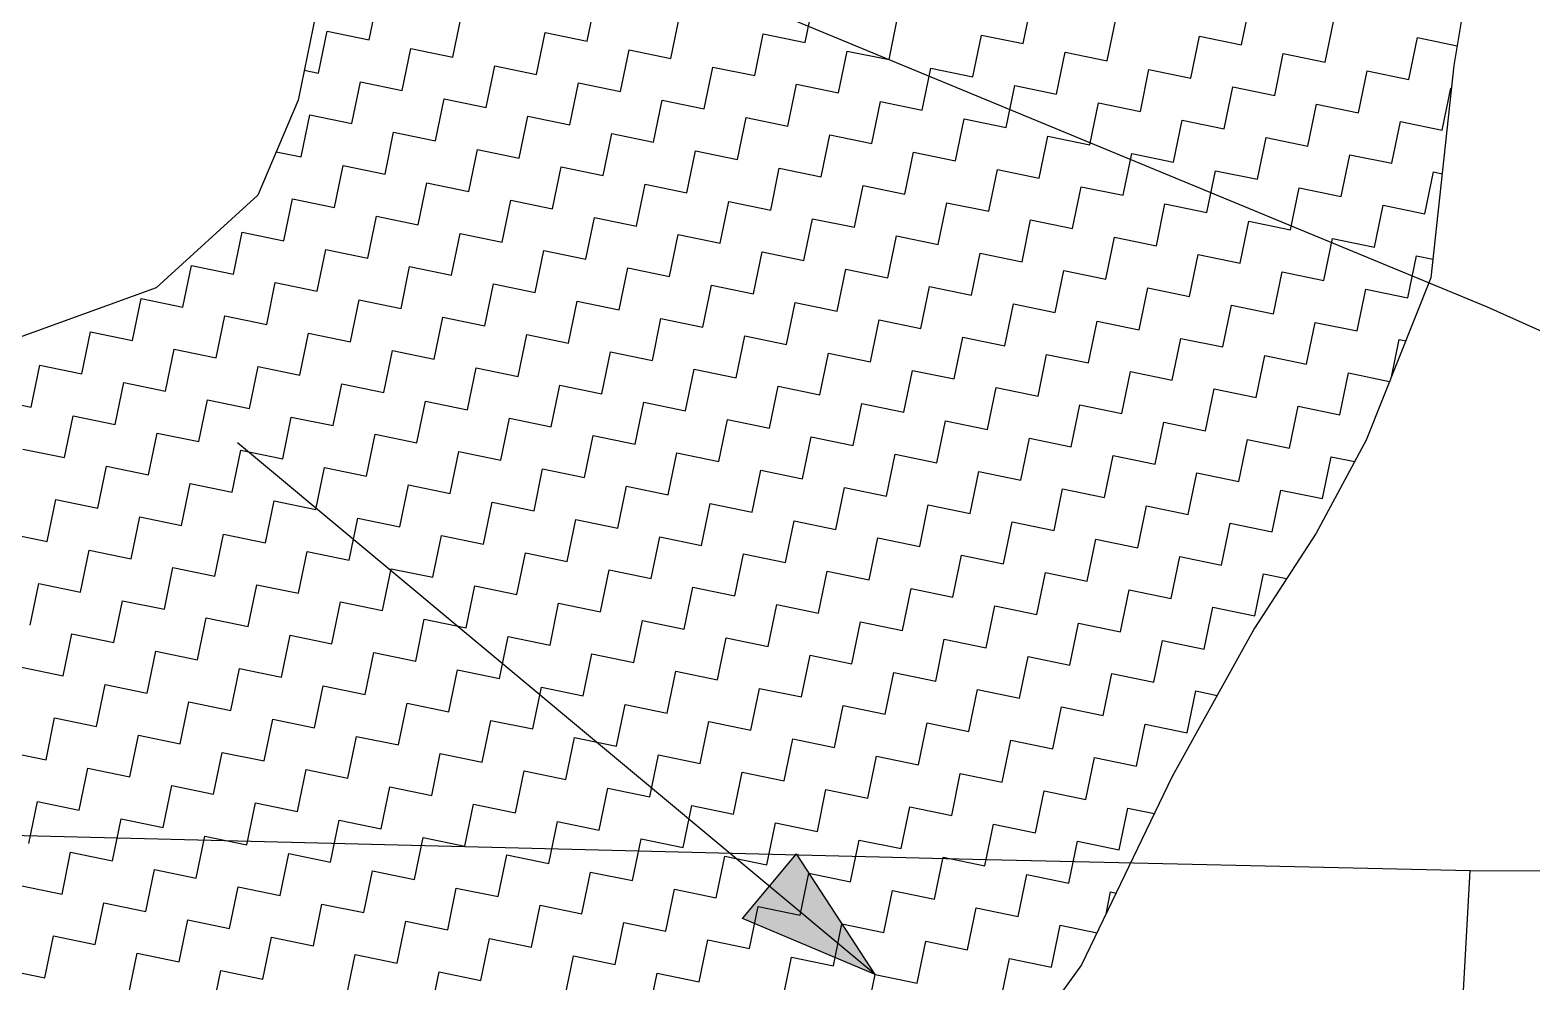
# Model space of a CAD drawing. Header units: metres. Extents: x 280043 to 281054, y 2047152 to 2048652.
# Drawn here: x 280741.4 to 280828.4, y 2048205.2 to 2048260.3 of the extents above; entities that cross this region are included whole.
import ezdxf

# ---------------------------------------------------------------- set-up
doc = ezdxf.new("R2010")
doc.units = ezdxf.units.M
doc.layers.add('POLY_HATCH', color=12, linetype='Continuous')
doc.layers.add('POLY_PARCEL', color=6, linetype='Continuous')

msp = doc.modelspace()

# ---------------------------------------------------------------- hatches: boundary and pattern name
h = msp.add_hatch(color=256)
h.paths.add_polyline_path([(280784.248, 2048210.743), (280782.686, 2048208.869), (280790.376, 2048205.638)])
h.paths.add_polyline_path([(280790.376, 2048205.638), (280785.81, 2048212.618), (280784.248, 2048210.743)])

# ---------------------------------------------------------------- linework, layer by layer
for points in [[(280790.376, 2048205.638), (280753.455, 2048236.399)], [(280782.686, 2048208.869), (280785.81, 2048212.618)], [(280790.376, 2048205.638), (280785.81, 2048212.618)], [(280790.376, 2048205.638), (280782.686, 2048208.869)]]:
    msp.add_lwpolyline(points)
at = {"layer": 'POLY_HATCH'}
for p, q in [((280826.256, 2048272.699), (280823.873, 2048258.234)), ((280758.743, 2048264.835), (280756.968, 2048256.227)), ((280823.873, 2048258.234), (280822.537, 2048245.946)), ((280756.968, 2048256.227), (280754.637, 2048250.725)), ((280754.637, 2048250.725), (280748.742, 2048245.359)), ((280822.537, 2048245.946), (280818.803, 2048236.545)), ((280748.742, 2048245.359), (280740.331, 2048242.307)), ((280818.803, 2048236.545), (280815.898, 2048231.161)), ((280815.898, 2048231.161), (280812.325, 2048225.671)), ((280812.325, 2048225.671), (280807.562, 2048217.081)), ((280807.562, 2048217.081), (280802.325, 2048206.196)), ((280802.325, 2048206.196), (280794.791, 2048195.784))]:
    msp.add_line(p, q, dxfattribs=at)
at = {"layer": 'POLY_HATCH', "linetype": 'Continuous'}
for p, q in [((280761.073, 2048259.713), (280761.573, 2048262.138)), ((280773.698, 2048259.638), (280774.198, 2048262.063)), ((280786.323, 2048259.564), (280786.823, 2048261.989)), ((280798.949, 2048259.489), (280799.449, 2048261.914)), ((280811.574, 2048259.415), (280812.074, 2048261.84)), ((280765.923, 2048258.713), (280766.423, 2048261.138)), ((280778.548, 2048258.638), (280779.048, 2048261.063)), ((280791.174, 2048258.564), (280791.674, 2048260.989)), ((280803.799, 2048258.489), (280804.299, 2048260.914)), ((280816.424, 2048258.415), (280816.924, 2048260.84)), ((280758.148, 2048257.787), (280758.648, 2048260.212)), ((280758.648, 2048260.212), (280761.073, 2048259.713)), ((280770.773, 2048257.713), (280771.273, 2048260.138)), ((280771.273, 2048260.138), (280773.698, 2048259.638)), ((280783.398, 2048257.638), (280783.898, 2048260.064)), ((280783.898, 2048260.064), (280786.323, 2048259.564)), ((280796.024, 2048257.564), (280796.524, 2048259.989)), ((280796.524, 2048259.989), (280798.949, 2048259.489)), ((280808.649, 2048257.49), (280809.149, 2048259.915)), ((280809.149, 2048259.915), (280811.574, 2048259.415)), ((280821.274, 2048257.415), (280821.774, 2048259.84)), ((280821.774, 2048259.84), (280824.06, 2048259.369)), ((280762.998, 2048256.788), (280763.498, 2048259.213)), ((280763.498, 2048259.213), (280765.923, 2048258.713)), ((280775.623, 2048256.713), (280776.123, 2048259.138)), ((280776.123, 2048259.138), (280778.548, 2048258.638)), ((280788.249, 2048256.639), (280788.749, 2048259.064)), ((280788.749, 2048259.064), (280791.174, 2048258.564)), ((280800.874, 2048256.564), (280801.374, 2048258.989)), ((280801.374, 2048258.989), (280803.799, 2048258.489)), ((280813.499, 2048256.49), (280813.999, 2048258.915)), ((280813.999, 2048258.915), (280816.424, 2048258.415)), ((280757.325, 2048257.957), (280758.148, 2048257.787)), ((280767.848, 2048255.788), (280768.348, 2048258.213)), ((280768.348, 2048258.213), (280770.773, 2048257.713)), ((280780.473, 2048255.713), (280780.973, 2048258.138)), ((280780.973, 2048258.138), (280783.398, 2048257.638)), ((280793.099, 2048255.639), (280793.599, 2048258.064)), ((280793.599, 2048258.064), (280796.024, 2048257.564)), ((280805.724, 2048255.564), (280806.224, 2048257.989)), ((280806.224, 2048257.989), (280808.649, 2048257.49)), ((280818.349, 2048255.49), (280818.849, 2048257.915)), ((280818.849, 2048257.915), (280821.274, 2048257.415)), ((280760.073, 2048254.862), (280760.573, 2048257.287)), ((280760.573, 2048257.287), (280762.998, 2048256.788)), ((280772.698, 2048254.788), (280773.198, 2048257.213)), ((280773.198, 2048257.213), (280775.623, 2048256.713)), ((280785.324, 2048254.713), (280785.824, 2048257.139)), ((280785.824, 2048257.139), (280788.249, 2048256.639)), ((280797.949, 2048254.639), (280798.449, 2048257.064)), ((280798.449, 2048257.064), (280800.874, 2048256.564)), ((280810.574, 2048254.565), (280811.074, 2048256.99)), ((280811.074, 2048256.99), (280813.499, 2048256.49)), ((280823.2, 2048254.49), (280823.699, 2048256.915)), ((280823.699, 2048256.915), (280823.729, 2048256.909)), ((280764.923, 2048253.863), (280765.423, 2048256.288)), ((280765.423, 2048256.288), (280767.848, 2048255.788)), ((280777.548, 2048253.788), (280778.048, 2048256.213)), ((280778.048, 2048256.213), (280780.473, 2048255.713)), ((280790.174, 2048253.714), (280790.674, 2048256.139)), ((280790.674, 2048256.139), (280793.099, 2048255.639)), ((280802.799, 2048253.639), (280803.299, 2048256.064)), ((280803.299, 2048256.064), (280805.724, 2048255.564)), ((280757.148, 2048252.937), (280757.648, 2048255.362)), ((280757.648, 2048255.362), (280760.073, 2048254.862)), ((280769.773, 2048252.863), (280770.273, 2048255.288)), ((280770.273, 2048255.288), (280772.698, 2048254.788)), ((280782.399, 2048252.788), (280782.899, 2048255.213)), ((280782.899, 2048255.213), (280785.324, 2048254.713)), ((280815.424, 2048253.565), (280815.924, 2048255.99)), ((280815.924, 2048255.99), (280818.349, 2048255.49)), ((280761.998, 2048251.937), (280762.498, 2048254.362)), ((280762.498, 2048254.362), (280764.923, 2048253.863)), ((280774.624, 2048251.863), (280775.123, 2048254.288)), ((280775.123, 2048254.288), (280777.548, 2048253.788)), ((280795.024, 2048252.714), (280795.524, 2048255.139)), ((280795.524, 2048255.139), (280797.949, 2048254.639)), ((280807.649, 2048252.639), (280808.149, 2048255.065)), ((280808.149, 2048255.065), (280810.574, 2048254.565)), ((280820.275, 2048252.565), (280820.774, 2048254.99)), ((280820.774, 2048254.99), (280823.2, 2048254.49)), ((280787.249, 2048251.789), (280787.749, 2048254.214)), ((280787.749, 2048254.214), (280790.174, 2048253.714)), ((280799.874, 2048251.714), (280800.374, 2048254.139)), ((280800.374, 2048254.139), (280802.799, 2048253.639)), ((280812.499, 2048251.64), (280812.999, 2048254.065)), ((280812.999, 2048254.065), (280815.424, 2048253.565)), ((280755.701, 2048253.236), (280757.148, 2048252.937)), ((280766.848, 2048250.938), (280767.348, 2048253.363)), ((280767.348, 2048253.363), (280769.773, 2048252.863)), ((280779.474, 2048250.863), (280779.974, 2048253.288)), ((280779.974, 2048253.288), (280782.399, 2048252.788)), ((280792.099, 2048250.789), (280792.599, 2048253.214)), ((280792.599, 2048253.214), (280795.024, 2048252.714)), ((280804.724, 2048250.714), (280805.224, 2048253.139)), ((280805.224, 2048253.139), (280807.649, 2048252.639)), ((280817.35, 2048250.64), (280817.85, 2048253.065)), ((280817.85, 2048253.065), (280820.275, 2048252.565)), ((280759.073, 2048250.012), (280759.573, 2048252.437)), ((280759.573, 2048252.437), (280761.998, 2048251.937)), ((280771.699, 2048249.938), (280772.198, 2048252.363)), ((280772.198, 2048252.363), (280774.624, 2048251.863)), ((280784.324, 2048249.863), (280784.824, 2048252.288)), ((280784.824, 2048252.288), (280787.249, 2048251.789)), ((280796.949, 2048249.789), (280797.449, 2048252.214)), ((280797.449, 2048252.214), (280799.874, 2048251.714)), ((280809.574, 2048249.714), (280810.074, 2048252.14)), ((280810.074, 2048252.14), (280812.499, 2048251.64)), ((280822.2, 2048249.64), (280822.7, 2048252.065)), ((280822.7, 2048252.065), (280823.191, 2048251.964)), ((280763.923, 2048249.012), (280764.423, 2048251.437)), ((280764.423, 2048251.437), (280766.848, 2048250.938)), ((280776.549, 2048248.938), (280777.049, 2048251.363)), ((280777.049, 2048251.363), (280779.474, 2048250.863)), ((280789.174, 2048248.864), (280789.674, 2048251.289)), ((280789.674, 2048251.289), (280792.099, 2048250.789)), ((280801.799, 2048248.789), (280802.299, 2048251.214)), ((280802.299, 2048251.214), (280804.724, 2048250.714)), ((280814.425, 2048248.715), (280814.925, 2048251.14)), ((280814.925, 2048251.14), (280817.35, 2048250.64)), ((280756.148, 2048248.087), (280756.648, 2048250.512)), ((280756.648, 2048250.512), (280759.073, 2048250.012)), ((280768.774, 2048248.013), (280769.273, 2048250.438)), ((280769.273, 2048250.438), (280771.699, 2048249.938)), ((280781.399, 2048247.938), (280781.899, 2048250.363)), ((280781.899, 2048250.363), (280784.324, 2048249.863)), ((280794.024, 2048247.864), (280794.524, 2048250.289)), ((280794.524, 2048250.289), (280796.949, 2048249.789)), ((280806.649, 2048247.789), (280807.149, 2048250.214)), ((280807.149, 2048250.214), (280809.574, 2048249.714)), ((280819.275, 2048247.715), (280819.775, 2048250.14)), ((280819.775, 2048250.14), (280822.2, 2048249.64)), ((280760.998, 2048247.087), (280761.498, 2048249.512)), ((280761.498, 2048249.512), (280763.923, 2048249.012)), ((280773.624, 2048247.013), (280774.124, 2048249.438)), ((280774.124, 2048249.438), (280776.549, 2048248.938)), ((280786.249, 2048246.938), (280786.749, 2048249.363)), ((280786.749, 2048249.363), (280789.174, 2048248.864)), ((280798.874, 2048246.864), (280799.374, 2048249.289)), ((280799.374, 2048249.289), (280801.799, 2048248.789)), ((280811.5, 2048246.789), (280812, 2048249.215)), ((280812, 2048249.215), (280814.425, 2048248.715)), ((280753.223, 2048246.162), (280753.723, 2048248.587)), ((280753.723, 2048248.587), (280756.148, 2048248.087)), ((280765.849, 2048246.087), (280766.348, 2048248.512)), ((280766.348, 2048248.512), (280768.774, 2048248.013)), ((280778.474, 2048246.013), (280778.974, 2048248.438)), ((280778.974, 2048248.438), (280781.399, 2048247.938)), ((280791.099, 2048245.939), (280791.599, 2048248.364)), ((280791.599, 2048248.364), (280794.024, 2048247.864)), ((280803.724, 2048245.864), (280804.224, 2048248.289)), ((280804.224, 2048248.289), (280806.649, 2048247.789)), ((280816.35, 2048245.79), (280816.85, 2048248.215)), ((280816.85, 2048248.215), (280819.275, 2048247.715)), ((280758.073, 2048245.162), (280758.573, 2048247.587)), ((280758.573, 2048247.587), (280760.998, 2048247.087)), ((280770.699, 2048245.088), (280771.199, 2048247.513)), ((280771.199, 2048247.513), (280773.624, 2048247.013)), ((280783.324, 2048245.013), (280783.824, 2048247.438)), ((280783.824, 2048247.438), (280786.249, 2048246.938)), ((280795.949, 2048244.939), (280796.449, 2048247.364)), ((280796.449, 2048247.364), (280798.874, 2048246.864)), ((280750.298, 2048244.237), (280750.798, 2048246.662)), ((280750.798, 2048246.662), (280753.223, 2048246.162)), ((280762.924, 2048244.162), (280763.423, 2048246.587)), ((280763.423, 2048246.587), (280765.849, 2048246.087)), ((280775.549, 2048244.088), (280776.049, 2048246.513)), ((280776.049, 2048246.513), (280778.474, 2048246.013)), ((280808.575, 2048244.864), (280809.075, 2048247.289)), ((280809.075, 2048247.289), (280811.5, 2048246.789)), ((280821.2, 2048244.79), (280821.7, 2048247.215)), ((280821.7, 2048247.215), (280822.653, 2048247.018)), ((280755.148, 2048243.237), (280755.648, 2048245.662)), ((280755.648, 2048245.662), (280758.073, 2048245.162)), ((280767.774, 2048243.162), (280768.274, 2048245.588)), ((280768.274, 2048245.588), (280770.699, 2048245.088)), ((280788.174, 2048244.013), (280788.674, 2048246.438)), ((280788.674, 2048246.438), (280791.099, 2048245.939)), ((280800.799, 2048243.939), (280801.299, 2048246.364)), ((280801.299, 2048246.364), (280803.724, 2048245.864)), ((280813.425, 2048243.864), (280813.925, 2048246.29)), ((280813.925, 2048246.29), (280816.35, 2048245.79)), ((280747.373, 2048242.311), (280747.873, 2048244.737)), ((280747.873, 2048244.737), (280750.298, 2048244.237)), ((280780.399, 2048243.088), (280780.899, 2048245.513)), ((280780.899, 2048245.513), (280783.324, 2048245.013)), ((280793.024, 2048243.014), (280793.524, 2048245.439)), ((280793.524, 2048245.439), (280795.949, 2048244.939)), ((280805.65, 2048242.939), (280806.15, 2048245.364)), ((280806.15, 2048245.364), (280808.575, 2048244.864)), ((280818.275, 2048242.865), (280818.775, 2048245.29)), ((280818.775, 2048245.29), (280821.2, 2048244.79)), ((280759.999, 2048242.237), (280760.498, 2048244.662)), ((280760.498, 2048244.662), (280762.924, 2048244.162)), ((280772.624, 2048242.163), (280773.124, 2048244.588)), ((280773.124, 2048244.588), (280775.549, 2048244.088)), ((280785.249, 2048242.088), (280785.749, 2048244.513)), ((280785.749, 2048244.513), (280788.174, 2048244.013)), ((280797.875, 2048242.014), (280798.374, 2048244.439)), ((280798.374, 2048244.439), (280800.799, 2048243.939)), ((280810.5, 2048241.939), (280811, 2048244.364)), ((280811, 2048244.364), (280813.425, 2048243.864)), ((280752.223, 2048241.312), (280752.723, 2048243.737)), ((280752.723, 2048243.737), (280755.148, 2048243.237)), ((280764.849, 2048241.237), (280765.349, 2048243.662)), ((280765.349, 2048243.662), (280767.774, 2048243.162)), ((280777.474, 2048241.163), (280777.974, 2048243.588)), ((280777.974, 2048243.588), (280780.399, 2048243.088)), ((280790.099, 2048241.088), (280790.599, 2048243.513)), ((280790.599, 2048243.513), (280793.024, 2048243.014)), ((280802.725, 2048241.014), (280803.225, 2048243.439)), ((280803.225, 2048243.439), (280805.65, 2048242.939)), ((280815.35, 2048240.939), (280815.85, 2048243.365)), ((280815.85, 2048243.365), (280818.275, 2048242.865)), ((280744.448, 2048240.386), (280744.948, 2048242.811)), ((280744.948, 2048242.811), (280747.373, 2048242.311)), ((280757.074, 2048240.312), (280757.573, 2048242.737)), ((280757.573, 2048242.737), (280759.999, 2048242.237)), ((280769.699, 2048240.237), (280770.199, 2048242.663)), ((280770.199, 2048242.663), (280772.624, 2048242.163)), ((280782.324, 2048240.163), (280782.824, 2048242.588)), ((280782.824, 2048242.588), (280785.249, 2048242.088)), ((280794.95, 2048240.089), (280795.449, 2048242.514)), ((280795.449, 2048242.514), (280797.875, 2048242.014)), ((280807.575, 2048240.014), (280808.075, 2048242.439)), ((280808.075, 2048242.439), (280810.5, 2048241.939)), ((280820.253, 2048240.195), (280820.7, 2048242.365)), ((280820.7, 2048242.365), (280821.083, 2048242.286)), ((280749.298, 2048239.387), (280749.798, 2048241.812)), ((280749.798, 2048241.812), (280752.223, 2048241.312)), ((280761.924, 2048239.312), (280762.424, 2048241.737)), ((280762.424, 2048241.737), (280764.849, 2048241.237)), ((280774.549, 2048239.238), (280775.049, 2048241.663)), ((280775.049, 2048241.663), (280777.474, 2048241.163)), ((280787.174, 2048239.163), (280787.674, 2048241.588)), ((280787.674, 2048241.588), (280790.099, 2048241.088)), ((280799.8, 2048239.089), (280800.3, 2048241.514)), ((280800.3, 2048241.514), (280802.725, 2048241.014)), ((280812.425, 2048239.014), (280812.925, 2048241.439)), ((280812.925, 2048241.439), (280815.35, 2048240.939)), ((280741.523, 2048238.461), (280742.023, 2048240.886)), ((280742.023, 2048240.886), (280744.448, 2048240.386)), ((280754.149, 2048238.387), (280754.649, 2048240.812)), ((280754.649, 2048240.812), (280757.074, 2048240.312)), ((280766.774, 2048238.312), (280767.274, 2048240.737)), ((280767.274, 2048240.737), (280769.699, 2048240.237)), ((280779.399, 2048238.238), (280779.899, 2048240.663)), ((280779.899, 2048240.663), (280782.324, 2048240.163)), ((280792.025, 2048238.163), (280792.524, 2048240.588)), ((280792.524, 2048240.588), (280794.95, 2048240.089)), ((280804.65, 2048238.089), (280805.15, 2048240.514)), ((280805.15, 2048240.514), (280807.575, 2048240.014)), ((280817.275, 2048238.015), (280817.775, 2048240.44)), ((280817.775, 2048240.44), (280820.155, 2048239.949)), ((280746.373, 2048237.461), (280746.873, 2048239.886)), ((280746.873, 2048239.886), (280749.298, 2048239.387)), ((280758.999, 2048237.387), (280759.499, 2048239.812)), ((280759.499, 2048239.812), (280761.924, 2048239.312)), ((280771.624, 2048237.312), (280772.124, 2048239.738)), ((280772.124, 2048239.738), (280774.549, 2048239.238)), ((280784.249, 2048237.238), (280784.749, 2048239.663)), ((280784.749, 2048239.663), (280787.174, 2048239.163)), ((280796.875, 2048237.164), (280797.375, 2048239.589)), ((280797.375, 2048239.589), (280799.8, 2048239.089)), ((280809.5, 2048237.089), (280810, 2048239.514)), ((280810, 2048239.514), (280812.425, 2048239.014)), ((280739.098, 2048238.961), (280741.523, 2048238.461)), ((280751.224, 2048236.462), (280751.724, 2048238.887)), ((280751.724, 2048238.887), (280754.149, 2048238.387)), ((280763.849, 2048236.387), (280764.349, 2048238.812)), ((280764.349, 2048238.812), (280766.774, 2048238.312)), ((280776.474, 2048236.313), (280776.974, 2048238.738)), ((280776.974, 2048238.738), (280779.399, 2048238.238)), ((280789.1, 2048236.238), (280789.599, 2048238.663)), ((280789.599, 2048238.663), (280792.025, 2048238.163)), ((280743.448, 2048235.536), (280743.948, 2048237.961)), ((280743.948, 2048237.961), (280746.373, 2048237.461)), ((280756.074, 2048235.462), (280756.574, 2048237.887)), ((280756.574, 2048237.887), (280758.999, 2048237.387)), ((280768.699, 2048235.387), (280769.199, 2048237.812)), ((280769.199, 2048237.812), (280771.624, 2048237.312)), ((280801.725, 2048236.164), (280802.225, 2048238.589)), ((280802.225, 2048238.589), (280804.65, 2048238.089)), ((280814.35, 2048236.089), (280814.85, 2048238.514)), ((280814.85, 2048238.514), (280817.275, 2048238.015)), ((280748.299, 2048234.536), (280748.799, 2048236.961)), ((280748.799, 2048236.961), (280751.224, 2048236.462)), ((280760.924, 2048234.462), (280761.424, 2048236.887)), ((280761.424, 2048236.887), (280763.849, 2048236.387)), ((280781.324, 2048235.313), (280781.824, 2048237.738)), ((280781.824, 2048237.738), (280784.249, 2048237.238)), ((280793.95, 2048235.238), (280794.45, 2048237.663)), ((280794.45, 2048237.663), (280796.875, 2048237.164)), ((280806.575, 2048235.164), (280807.075, 2048237.589)), ((280807.075, 2048237.589), (280809.5, 2048237.089)), ((280741.023, 2048236.036), (280743.448, 2048235.536)), ((280773.549, 2048234.387), (280774.049, 2048236.813)), ((280774.049, 2048236.813), (280776.474, 2048236.313)), ((280786.175, 2048234.313), (280786.674, 2048236.738)), ((280786.674, 2048236.738), (280789.1, 2048236.238)), ((280798.8, 2048234.239), (280799.3, 2048236.664)), ((280799.3, 2048236.664), (280801.725, 2048236.164)), ((280811.425, 2048234.164), (280811.925, 2048236.589)), ((280811.925, 2048236.589), (280814.35, 2048236.089)), ((280753.149, 2048233.537), (280753.649, 2048235.962)), ((280753.649, 2048235.962), (280756.074, 2048235.462)), ((280765.774, 2048233.462), (280766.274, 2048235.887)), ((280766.274, 2048235.887), (280768.699, 2048235.387)), ((280778.399, 2048233.388), (280778.899, 2048235.813)), ((280778.899, 2048235.813), (280781.324, 2048235.313)), ((280791.025, 2048233.313), (280791.525, 2048235.738)), ((280791.525, 2048235.738), (280793.95, 2048235.238)), ((280803.65, 2048233.239), (280804.15, 2048235.664)), ((280804.15, 2048235.664), (280806.575, 2048235.164)), ((280816.275, 2048233.164), (280816.775, 2048235.589)), ((280816.775, 2048235.589), (280818.136, 2048235.309)), ((280745.374, 2048232.611), (280745.874, 2048235.036)), ((280745.874, 2048235.036), (280748.299, 2048234.536)), ((280757.999, 2048232.537), (280758.499, 2048234.962)), ((280758.499, 2048234.962), (280760.924, 2048234.462)), ((280770.624, 2048232.462), (280771.124, 2048234.887)), ((280771.124, 2048234.887), (280773.549, 2048234.387)), ((280783.25, 2048232.388), (280783.749, 2048234.813)), ((280783.749, 2048234.813), (280786.175, 2048234.313)), ((280795.875, 2048232.313), (280796.375, 2048234.738)), ((280796.375, 2048234.738), (280798.8, 2048234.239)), ((280808.5, 2048232.239), (280809, 2048234.664)), ((280809, 2048234.664), (280811.425, 2048234.164)), ((280750.224, 2048231.611), (280750.724, 2048234.036)), ((280750.724, 2048234.036), (280753.149, 2048233.537)), ((280762.849, 2048231.537), (280763.349, 2048233.962)), ((280763.349, 2048233.962), (280765.774, 2048233.462)), ((280775.474, 2048231.462), (280775.974, 2048233.888)), ((280775.974, 2048233.888), (280778.399, 2048233.388)), ((280788.1, 2048231.388), (280788.6, 2048233.813)), ((280788.6, 2048233.813), (280791.025, 2048233.313)), ((280800.725, 2048231.314), (280801.225, 2048233.739)), ((280801.225, 2048233.739), (280803.65, 2048233.239)), ((280813.35, 2048231.239), (280813.85, 2048233.664)), ((280813.85, 2048233.664), (280816.275, 2048233.164)), ((280742.449, 2048230.686), (280742.949, 2048233.111)), ((280742.949, 2048233.111), (280745.374, 2048232.611)), ((280755.074, 2048230.612), (280755.574, 2048233.037)), ((280755.574, 2048233.037), (280757.999, 2048232.537)), ((280767.699, 2048230.537), (280768.199, 2048232.962)), ((280768.199, 2048232.962), (280770.624, 2048232.462)), ((280780.325, 2048230.463), (280780.825, 2048232.888)), ((280780.825, 2048232.888), (280783.25, 2048232.388)), ((280792.95, 2048230.388), (280793.45, 2048232.813)), ((280793.45, 2048232.813), (280795.875, 2048232.313)), ((280805.575, 2048230.314), (280806.075, 2048232.739)), ((280806.075, 2048232.739), (280808.5, 2048232.239)), ((280747.299, 2048229.686), (280747.799, 2048232.111)), ((280747.799, 2048232.111), (280750.224, 2048231.611)), ((280759.924, 2048229.612), (280760.424, 2048232.037)), ((280760.424, 2048232.037), (280762.849, 2048231.537)), ((280772.549, 2048229.537), (280773.049, 2048231.962)), ((280773.049, 2048231.962), (280775.474, 2048231.462)), ((280785.175, 2048229.463), (280785.675, 2048231.888)), ((280785.675, 2048231.888), (280788.1, 2048231.388)), ((280797.8, 2048229.388), (280798.3, 2048231.814)), ((280798.3, 2048231.814), (280800.725, 2048231.314)), ((280810.425, 2048229.314), (280810.925, 2048231.739)), ((280810.925, 2048231.739), (280813.35, 2048231.239)), ((280740.024, 2048231.186), (280742.449, 2048230.686)), ((280752.149, 2048228.686), (280752.649, 2048231.111)), ((280752.649, 2048231.111), (280755.074, 2048230.612)), ((280764.774, 2048228.612), (280765.274, 2048231.037)), ((280765.274, 2048231.037), (280767.699, 2048230.537)), ((280777.4, 2048228.537), (280777.9, 2048230.963)), ((280777.9, 2048230.963), (280780.325, 2048230.463)), ((280790.025, 2048228.463), (280790.525, 2048230.888)), ((280790.525, 2048230.888), (280792.95, 2048230.388)), ((280802.65, 2048228.389), (280803.15, 2048230.814)), ((280803.15, 2048230.814), (280805.575, 2048230.314)), ((280744.374, 2048227.761), (280744.874, 2048230.186)), ((280744.874, 2048230.186), (280747.299, 2048229.686)), ((280756.999, 2048227.687), (280757.499, 2048230.112)), ((280757.499, 2048230.112), (280759.924, 2048229.612)), ((280769.624, 2048227.612), (280770.124, 2048230.037)), ((280770.124, 2048230.037), (280772.549, 2048229.537)), ((280782.25, 2048227.538), (280782.75, 2048229.963)), ((280782.75, 2048229.963), (280785.175, 2048229.463)), ((280749.224, 2048226.761), (280749.724, 2048229.186)), ((280749.724, 2048229.186), (280752.149, 2048228.686)), ((280761.849, 2048226.687), (280762.349, 2048229.112)), ((280762.349, 2048229.112), (280764.774, 2048228.612)), ((280794.875, 2048227.463), (280795.375, 2048229.888)), ((280795.375, 2048229.888), (280797.8, 2048229.388)), ((280807.5, 2048227.389), (280808, 2048229.814)), ((280808, 2048229.814), (280810.425, 2048229.314)), ((280741.449, 2048225.836), (280741.949, 2048228.261)), ((280741.949, 2048228.261), (280744.374, 2048227.761)), ((280774.475, 2048226.612), (280774.975, 2048229.037)), ((280774.975, 2048229.037), (280777.4, 2048228.537)), ((280787.1, 2048226.538), (280787.6, 2048228.963)), ((280787.6, 2048228.963), (280790.025, 2048228.463)), ((280799.725, 2048226.463), (280800.225, 2048228.889)), ((280800.225, 2048228.889), (280802.65, 2048228.389)), ((280812.351, 2048226.389), (280812.85, 2048228.814)), ((280812.85, 2048228.814), (280814.19, 2048228.538)), ((280754.074, 2048225.761), (280754.574, 2048228.186)), ((280754.574, 2048228.186), (280756.999, 2048227.687)), ((280766.699, 2048225.687), (280767.199, 2048228.112)), ((280767.199, 2048228.112), (280769.624, 2048227.612)), ((280779.325, 2048225.613), (280779.825, 2048228.038)), ((280779.825, 2048228.038), (280782.25, 2048227.538)), ((280791.95, 2048225.538), (280792.45, 2048227.963)), ((280792.45, 2048227.963), (280794.875, 2048227.463)), ((280804.575, 2048225.464), (280805.075, 2048227.889)), ((280805.075, 2048227.889), (280807.5, 2048227.389)), ((280746.299, 2048224.836), (280746.799, 2048227.261)), ((280746.799, 2048227.261), (280749.224, 2048226.761)), ((280758.924, 2048224.762), (280759.424, 2048227.187)), ((280759.424, 2048227.187), (280761.849, 2048226.687)), ((280771.55, 2048224.687), (280772.05, 2048227.112)), ((280772.05, 2048227.112), (280774.475, 2048226.612)), ((280784.175, 2048224.613), (280784.675, 2048227.038)), ((280784.675, 2048227.038), (280787.1, 2048226.538)), ((280796.8, 2048224.538), (280797.3, 2048226.963)), ((280797.3, 2048226.963), (280799.725, 2048226.463)), ((280809.426, 2048224.464), (280809.925, 2048226.889)), ((280809.925, 2048226.889), (280812.351, 2048226.389)), ((280751.149, 2048223.836), (280751.649, 2048226.261)), ((280751.649, 2048226.261), (280754.074, 2048225.761)), ((280763.774, 2048223.762), (280764.274, 2048226.187)), ((280764.274, 2048226.187), (280766.699, 2048225.687)), ((280776.4, 2048223.687), (280776.9, 2048226.112)), ((280776.9, 2048226.112), (280779.325, 2048225.613)), ((280789.025, 2048223.613), (280789.525, 2048226.038)), ((280789.525, 2048226.038), (280791.95, 2048225.538)), ((280801.65, 2048223.538), (280802.15, 2048225.964)), ((280802.15, 2048225.964), (280804.575, 2048225.464)), ((280743.374, 2048222.911), (280743.874, 2048225.336)), ((280743.874, 2048225.336), (280746.299, 2048224.836)), ((280755.999, 2048222.836), (280756.499, 2048225.261)), ((280756.499, 2048225.261), (280758.924, 2048224.762)), ((280768.625, 2048222.762), (280769.125, 2048225.187)), ((280769.125, 2048225.187), (280771.55, 2048224.687)), ((280781.25, 2048222.688), (280781.75, 2048225.113)), ((280781.75, 2048225.113), (280784.175, 2048224.613)), ((280793.875, 2048222.613), (280794.375, 2048225.038)), ((280794.375, 2048225.038), (280796.8, 2048224.538)), ((280806.501, 2048222.539), (280807, 2048224.964)), ((280807, 2048224.964), (280809.426, 2048224.464)), ((280748.224, 2048221.911), (280748.724, 2048224.336)), ((280748.724, 2048224.336), (280751.149, 2048223.836)), ((280760.85, 2048221.837), (280761.349, 2048224.262)), ((280761.349, 2048224.262), (280763.774, 2048223.762)), ((280773.475, 2048221.762), (280773.975, 2048224.187)), ((280773.975, 2048224.187), (280776.4, 2048223.687)), ((280786.1, 2048221.688), (280786.6, 2048224.113)), ((280786.6, 2048224.113), (280789.025, 2048223.613)), ((280798.725, 2048221.613), (280799.225, 2048224.038)), ((280799.225, 2048224.038), (280801.65, 2048223.538)), ((280740.949, 2048223.411), (280743.374, 2048222.911)), ((280753.074, 2048220.911), (280753.574, 2048223.336)), ((280753.574, 2048223.336), (280755.999, 2048222.836)), ((280765.7, 2048220.837), (280766.2, 2048223.262)), ((280766.2, 2048223.262), (280768.625, 2048222.762)), ((280778.325, 2048220.762), (280778.825, 2048223.187)), ((280778.825, 2048223.187), (280781.25, 2048222.688)), ((280790.95, 2048220.688), (280791.45, 2048223.113)), ((280791.45, 2048223.113), (280793.875, 2048222.613)), ((280803.576, 2048220.613), (280804.076, 2048223.039)), ((280804.076, 2048223.039), (280806.501, 2048222.539)), ((280745.299, 2048219.986), (280745.799, 2048222.411)), ((280745.799, 2048222.411), (280748.224, 2048221.911)), ((280757.925, 2048219.911), (280758.424, 2048222.337)), ((280758.424, 2048222.337), (280760.85, 2048221.837)), ((280770.55, 2048219.837), (280771.05, 2048222.262)), ((280771.05, 2048222.262), (280773.475, 2048221.762)), ((280783.175, 2048219.763), (280783.675, 2048222.188)), ((280783.675, 2048222.188), (280786.1, 2048221.688)), ((280795.8, 2048219.688), (280796.3, 2048222.113)), ((280796.3, 2048222.113), (280798.725, 2048221.613)), ((280750.149, 2048218.986), (280750.649, 2048221.411)), ((280750.649, 2048221.411), (280753.074, 2048220.911)), ((280762.775, 2048218.912), (280763.275, 2048221.337)), ((280763.275, 2048221.337), (280765.7, 2048220.837)), ((280775.4, 2048218.837), (280775.9, 2048221.262)), ((280775.9, 2048221.262), (280778.325, 2048220.762)), ((280808.426, 2048219.614), (280808.926, 2048222.039)), ((280808.926, 2048222.039), (280810.169, 2048221.782)), ((280742.374, 2048218.061), (280742.874, 2048220.486)), ((280742.874, 2048220.486), (280745.299, 2048219.986)), ((280755, 2048217.986), (280755.499, 2048220.411)), ((280755.499, 2048220.411), (280757.925, 2048219.911)), ((280788.025, 2048218.763), (280788.525, 2048221.188)), ((280788.525, 2048221.188), (280790.95, 2048220.688)), ((280800.651, 2048218.688), (280801.151, 2048221.113)), ((280801.151, 2048221.113), (280803.576, 2048220.613)), ((280767.625, 2048217.912), (280768.125, 2048220.337)), ((280768.125, 2048220.337), (280770.55, 2048219.837)), ((280780.25, 2048217.837), (280780.75, 2048220.262)), ((280780.75, 2048220.262), (280783.175, 2048219.763)), ((280792.875, 2048217.763), (280793.375, 2048220.188)), ((280793.375, 2048220.188), (280795.8, 2048219.688)), ((280805.501, 2048217.688), (280806.001, 2048220.114)), ((280806.001, 2048220.114), (280808.426, 2048219.614)), ((280747.224, 2048217.061), (280747.724, 2048219.486)), ((280747.724, 2048219.486), (280750.149, 2048218.986)), ((280759.85, 2048216.986), (280760.35, 2048219.412)), ((280760.35, 2048219.412), (280762.775, 2048218.912)), ((280772.475, 2048216.912), (280772.975, 2048219.337)), ((280772.975, 2048219.337), (280775.4, 2048218.837)), ((280785.1, 2048216.838), (280785.6, 2048219.263)), ((280785.6, 2048219.263), (280788.025, 2048218.763)), ((280797.726, 2048216.763), (280798.226, 2048219.188)), ((280798.226, 2048219.188), (280800.651, 2048218.688)), ((280739.949, 2048218.561), (280742.374, 2048218.061)), ((280752.075, 2048216.061), (280752.574, 2048218.486)), ((280752.574, 2048218.486), (280755, 2048217.986)), ((280764.7, 2048215.987), (280765.2, 2048218.412)), ((280765.2, 2048218.412), (280767.625, 2048217.912)), ((280777.325, 2048215.912), (280777.825, 2048218.337)), ((280777.825, 2048218.337), (280780.25, 2048217.837)), ((280789.95, 2048215.838), (280790.45, 2048218.263)), ((280790.45, 2048218.263), (280792.875, 2048217.763)), ((280802.576, 2048215.763), (280803.076, 2048218.188)), ((280803.076, 2048218.188), (280805.501, 2048217.688)), ((280744.299, 2048215.136), (280744.799, 2048217.561)), ((280744.799, 2048217.561), (280747.224, 2048217.061)), ((280756.925, 2048215.061), (280757.425, 2048217.486)), ((280757.425, 2048217.486), (280759.85, 2048216.986)), ((280769.55, 2048214.987), (280770.05, 2048217.412)), ((280770.05, 2048217.412), (280772.475, 2048216.912)), ((280782.175, 2048214.912), (280782.675, 2048217.337)), ((280782.675, 2048217.337), (280785.1, 2048216.838)), ((280794.801, 2048214.838), (280795.301, 2048217.263)), ((280795.301, 2048217.263), (280797.726, 2048216.763)), ((280749.15, 2048214.136), (280749.649, 2048216.561)), ((280749.649, 2048216.561), (280752.075, 2048216.061)), ((280761.775, 2048214.061), (280762.275, 2048216.487)), ((280762.275, 2048216.487), (280764.7, 2048215.987)), ((280774.4, 2048213.987), (280774.9, 2048216.412)), ((280774.9, 2048216.412), (280777.325, 2048215.912)), ((280787.025, 2048213.913), (280787.525, 2048216.338)), ((280787.525, 2048216.338), (280789.95, 2048215.838)), ((280799.651, 2048213.838), (280800.151, 2048216.263)), ((280800.151, 2048216.263), (280802.576, 2048215.763)), ((280741.374, 2048213.211), (280741.874, 2048215.636)), ((280741.874, 2048215.636), (280744.299, 2048215.136)), ((280754, 2048213.136), (280754.5, 2048215.561)), ((280754.5, 2048215.561), (280756.925, 2048215.061)), ((280766.625, 2048213.062), (280767.125, 2048215.487)), ((280767.125, 2048215.487), (280769.55, 2048214.987)), ((280779.25, 2048212.987), (280779.75, 2048215.412)), ((280779.75, 2048215.412), (280782.175, 2048214.912)), ((280791.876, 2048212.913), (280792.376, 2048215.338)), ((280792.376, 2048215.338), (280794.801, 2048214.838)), ((280804.501, 2048212.838), (280805.001, 2048215.263)), ((280805.001, 2048215.263), (280806.535, 2048214.947)), ((280746.225, 2048212.211), (280746.724, 2048214.636)), ((280746.724, 2048214.636), (280749.15, 2048214.136)), ((280758.85, 2048212.136), (280759.35, 2048214.561)), ((280759.35, 2048214.561), (280761.775, 2048214.061)), ((280771.475, 2048212.062), (280771.975, 2048214.487)), ((280771.975, 2048214.487), (280774.4, 2048213.987)), ((280784.101, 2048211.987), (280784.6, 2048214.412)), ((280784.6, 2048214.412), (280787.025, 2048213.913)), ((280796.726, 2048211.913), (280797.226, 2048214.338)), ((280797.226, 2048214.338), (280799.651, 2048213.838)), ((280751.075, 2048211.211), (280751.575, 2048213.636)), ((280751.575, 2048213.636), (280754, 2048213.136)), ((280763.7, 2048211.136), (280764.2, 2048213.562)), ((280764.2, 2048213.562), (280766.625, 2048213.062)), ((280776.325, 2048211.062), (280776.825, 2048213.487)), ((280776.825, 2048213.487), (280779.25, 2048212.987)), ((280788.951, 2048210.988), (280789.451, 2048213.413)), ((280789.451, 2048213.413), (280791.876, 2048212.913)), ((280743.3, 2048210.286), (280743.799, 2048212.711)), ((280743.799, 2048212.711), (280746.225, 2048212.211)), ((280755.925, 2048210.211), (280756.425, 2048212.636)), ((280756.425, 2048212.636), (280758.85, 2048212.136)), ((280768.55, 2048210.137), (280769.05, 2048212.562)), ((280769.05, 2048212.562), (280771.475, 2048212.062)), ((280801.576, 2048210.913), (280802.076, 2048213.338)), ((280802.076, 2048213.338), (280804.501, 2048212.838)), ((280748.15, 2048209.286), (280748.65, 2048211.711)), ((280748.65, 2048211.711), (280751.075, 2048211.211)), ((280781.176, 2048210.062), (280781.675, 2048212.487)), ((280781.675, 2048212.487), (280784.101, 2048211.987)), ((280793.801, 2048209.988), (280794.301, 2048212.413)), ((280794.301, 2048212.413), (280796.726, 2048211.913)), ((280760.775, 2048209.211), (280761.275, 2048211.636)), ((280761.275, 2048211.636), (280763.7, 2048211.136)), ((280773.4, 2048209.137), (280773.9, 2048211.562)), ((280773.9, 2048211.562), (280776.325, 2048211.062)), ((280786.026, 2048209.062), (280786.526, 2048211.487)), ((280786.526, 2048211.487), (280788.951, 2048210.988)), ((280798.651, 2048208.988), (280799.151, 2048211.413)), ((280799.151, 2048211.413), (280801.576, 2048210.913)), ((280740.875, 2048210.785), (280743.3, 2048210.286)), ((280753, 2048208.286), (280753.5, 2048210.711)), ((280753.5, 2048210.711), (280755.925, 2048210.211)), ((280765.625, 2048208.211), (280766.125, 2048210.637)), ((280766.125, 2048210.637), (280768.55, 2048210.137)), ((280778.251, 2048208.137), (280778.75, 2048210.562)), ((280778.75, 2048210.562), (280781.176, 2048210.062)), ((280790.876, 2048208.063), (280791.376, 2048210.488)), ((280791.376, 2048210.488), (280793.801, 2048209.988)), ((280803.737, 2048209.131), (280804.001, 2048210.413)), ((280804.001, 2048210.413), (280804.322, 2048210.347)), ((280745.225, 2048207.361), (280745.725, 2048209.786)), ((280745.725, 2048209.786), (280748.15, 2048209.286)), ((280757.85, 2048207.286), (280758.35, 2048209.711)), ((280758.35, 2048209.711), (280760.775, 2048209.211)), ((280770.475, 2048207.212), (280770.975, 2048209.637)), ((280770.975, 2048209.637), (280773.4, 2048209.137)), ((280783.101, 2048207.137), (280783.601, 2048209.562)), ((280783.601, 2048209.562), (280786.026, 2048209.062)), ((280795.726, 2048207.063), (280796.226, 2048209.488)), ((280796.226, 2048209.488), (280798.651, 2048208.988)), ((280750.075, 2048206.361), (280750.575, 2048208.786)), ((280750.575, 2048208.786), (280753, 2048208.286)), ((280762.7, 2048206.286), (280763.2, 2048208.711)), ((280763.2, 2048208.711), (280765.625, 2048208.211)), ((280775.326, 2048206.212), (280775.825, 2048208.637)), ((280775.825, 2048208.637), (280778.251, 2048208.137)), ((280787.951, 2048206.137), (280788.451, 2048208.563)), ((280788.451, 2048208.563), (280790.876, 2048208.063)), ((280800.576, 2048206.063), (280801.076, 2048208.488)), ((280801.076, 2048208.488), (280803.215, 2048208.047)), ((280742.3, 2048205.435), (280742.8, 2048207.86)), ((280742.8, 2048207.86), (280745.225, 2048207.361)), ((280754.925, 2048205.361), (280755.425, 2048207.786)), ((280755.425, 2048207.786), (280757.85, 2048207.286)), ((280767.55, 2048205.286), (280768.05, 2048207.712)), ((280768.05, 2048207.712), (280770.475, 2048207.212)), ((280780.176, 2048205.212), (280780.676, 2048207.637)), ((280780.676, 2048207.637), (280783.101, 2048207.137)), ((280792.801, 2048205.138), (280793.301, 2048207.563)), ((280793.301, 2048207.563), (280795.726, 2048207.063)), ((280747.15, 2048204.436), (280747.65, 2048206.861)), ((280747.65, 2048206.861), (280750.075, 2048206.361)), ((280759.775, 2048204.361), (280760.275, 2048206.786)), ((280760.275, 2048206.786), (280762.7, 2048206.286)), ((280772.401, 2048204.287), (280772.9, 2048206.712)), ((280772.9, 2048206.712), (280775.326, 2048206.212)), ((280785.026, 2048204.212), (280785.526, 2048206.637)), ((280785.526, 2048206.637), (280787.951, 2048206.137)), ((280797.651, 2048204.138), (280798.151, 2048206.563)), ((280798.151, 2048206.563), (280800.576, 2048206.063)), ((280739.875, 2048205.935), (280742.3, 2048205.435)), ((280752, 2048203.436), (280752.5, 2048205.861)), ((280752.5, 2048205.861), (280754.925, 2048205.361)), ((280764.625, 2048203.361), (280765.125, 2048205.786)), ((280765.125, 2048205.786), (280767.55, 2048205.286)), ((280777.251, 2048203.287), (280777.751, 2048205.712)), ((280777.751, 2048205.712), (280780.176, 2048205.212)), ((280789.876, 2048203.212), (280790.376, 2048205.638)), ((280790.376, 2048205.638), (280792.801, 2048205.138))]:
    msp.add_line(p, q, dxfattribs=at)
at = {"layer": 'POLY_PARCEL'}
for p, q in [((280825.817, 2048244.241), (280729.244, 2048284.177)), ((280851.196, 2048232.855), (280825.817, 2048244.241)), ((280728.604, 2048213.983), (280796.005, 2048212.304)), ((280796.005, 2048212.304), (280824.824, 2048211.65)), ((280824.099, 2048199.019), (280824.824, 2048211.65)), ((280824.824, 2048211.65), (280852.034, 2048211.509))]:
    msp.add_line(p, q, dxfattribs=at)

doc.saveas('drawing.dxf')
